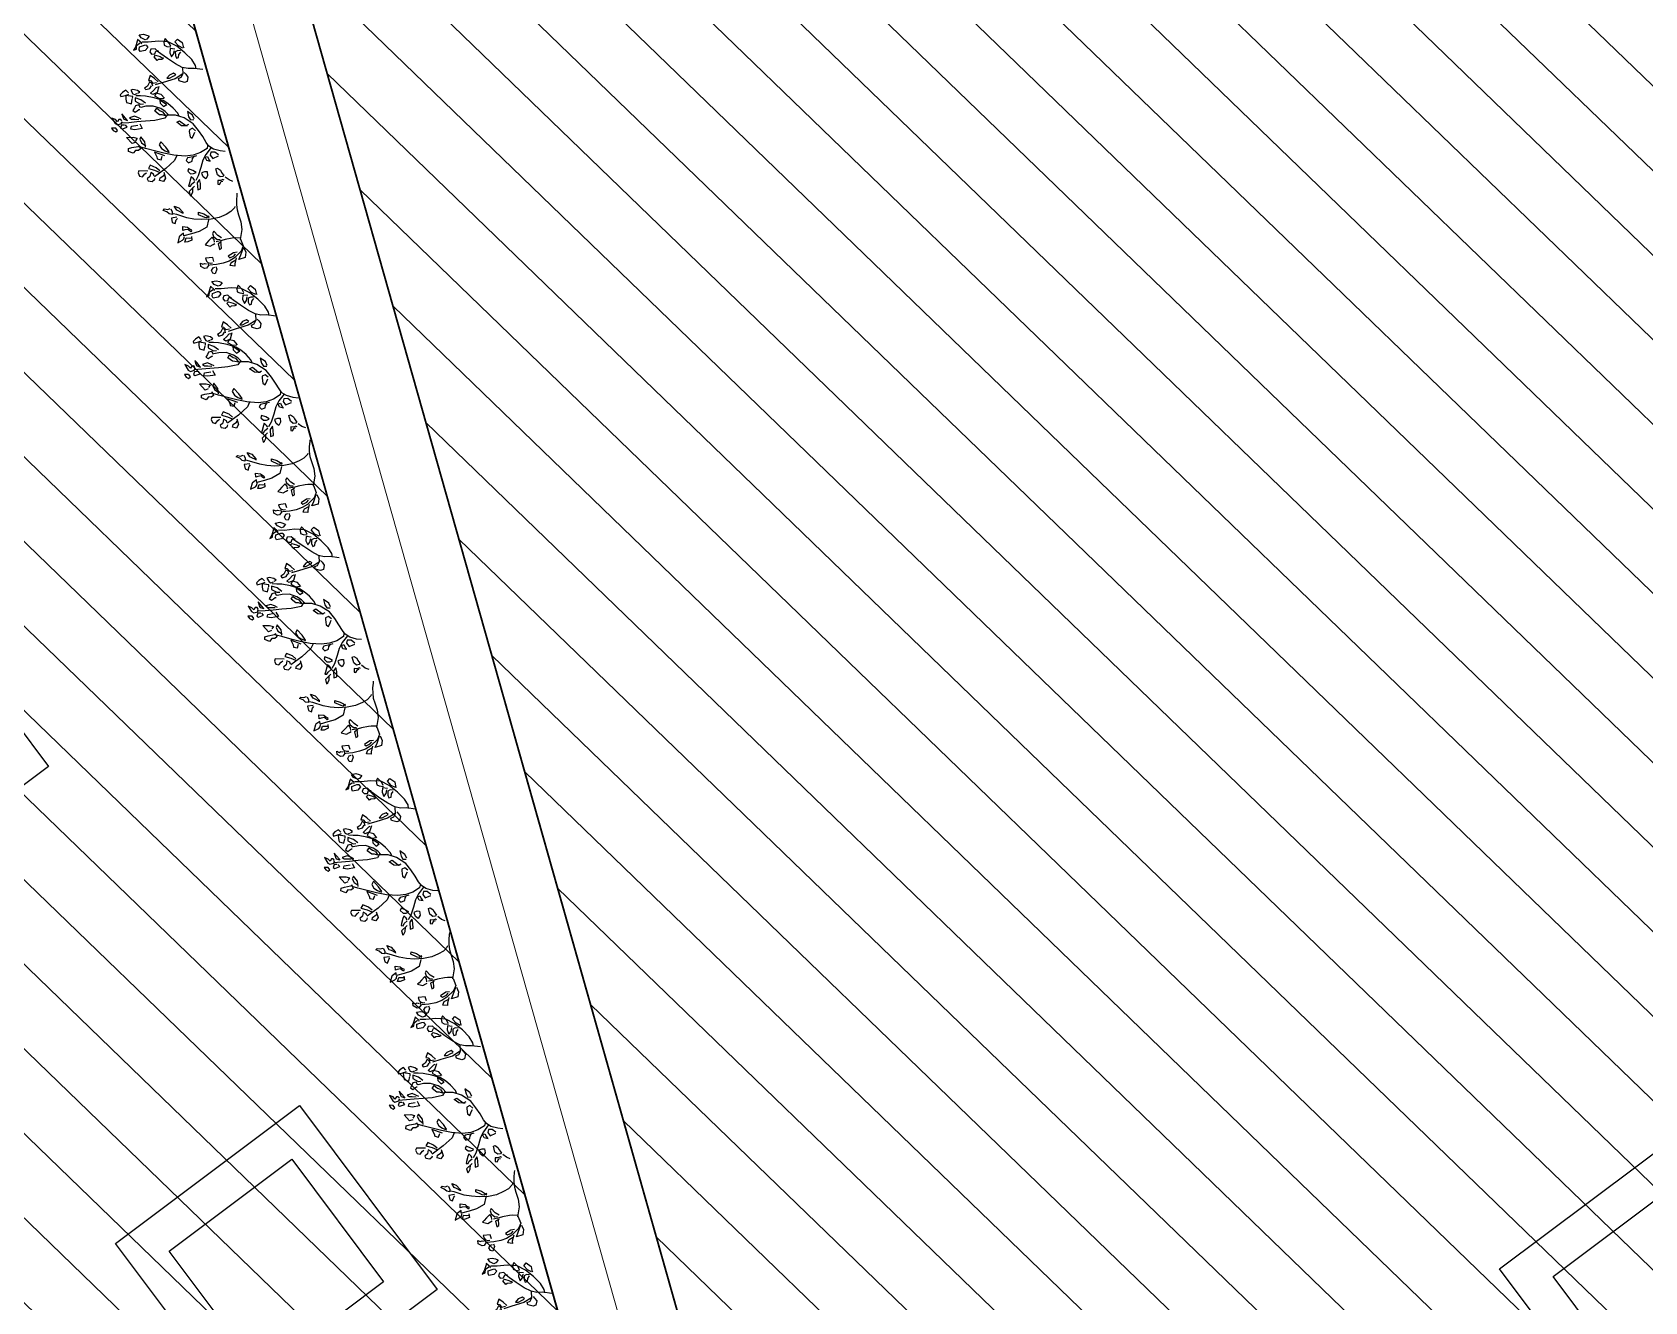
# Model space of a CAD drawing. Header units: millimetres. Extents: x 60.6 to 115.2, y 47.4 to 73.6.
# Drawn here: x 71.771 to 75.982, y 54.758 to 58.071 of the extents above; entities that cross this region are included whole.
import ezdxf

# ---------------------------------------------------------------- set-up
doc = ezdxf.new("R2010")
doc.units = ezdxf.units.MM
for name, color, linetype in [('3', 4, 'Continuous'), ('sculptures', 7, 'Continuous'), ('tree 3', 96, 'Continuous')]:
    doc.layers.add(name, color=color, linetype=linetype)
doc.layers.add('hatch 3', color=7, linetype='Continuous', true_color=0x57792a)
doc.layers.add('paving', color=251, linetype='Continuous', lineweight=30)
doc.layers.add('road', color=7, linetype='Continuous', lineweight=30)
pattern_1 = [(136, (-529.26526, -497.64566), (-0.110277016, -0.114195193), [])]

# ---------------------------------------------------------------- blocks, each defined once
blk = doc.blocks.new('6343')
at = {"color": 92, "linetype": 'Continuous'}
for p, q in [((687.8927, 609.2989), (687.8863, 609.2946)), ((687.8926, 609.2881), (687.8927, 609.2989)), ((687.9187, 609.298), (687.9044, 609.2894)), ((687.9147, 609.2886), (687.9187, 609.298)), ((687.8267, 609.2425), (687.8317, 609.2549)), ((687.8317, 609.2549), (687.839, 609.2543)), ((687.8521, 609.2451), (687.8681, 609.2595)), ((687.8681, 609.2595), (687.8684, 609.2421)), ((687.8863, 609.2946), (687.8827, 609.2881)), ((687.8827, 609.2881), (687.8864, 609.2836)), ((687.8864, 609.2836), (687.8925, 609.2879)), ((687.8925, 609.2755), (687.8903, 609.2707)), ((687.8903, 609.2707), (687.895, 609.2581)), ((687.9001, 609.2728), (687.8925, 609.2755)), ((687.895, 609.2581), (687.9007, 609.2626)), ((687.9004, 609.2654), (687.9001, 609.2728)), ((687.9044, 609.2894), (687.9011, 609.2836)), ((687.9011, 609.2836), (687.9043, 609.2731)), ((687.9043, 609.2731), (687.9098, 609.2716)), ((687.9092, 609.2834), (687.9147, 609.2886)), ((687.9149, 609.2798), (687.9092, 609.2834)), ((687.911, 609.2718), (687.9151, 609.275)), ((687.9154, 609.2669), (687.9123, 609.2576)), ((687.9133, 609.2578), (687.9238, 609.2669)), ((687.9151, 609.275), (687.9149, 609.2798)), ((687.9196, 609.269), (687.9154, 609.2669)), ((687.9297, 609.2723), (687.9196, 609.269)), ((687.9238, 609.2669), (687.9297, 609.2723)), ((687.9597, 609.2598), (687.956, 609.2472)), ((687.9684, 609.2614), (687.9597, 609.2598)), ((687.9772, 609.2619), (687.9684, 609.2614)), ((687.9746, 609.2438), (687.9772, 609.2619)), ((687.9794, 609.2764), (687.9747, 609.2745)), ((687.9747, 609.2745), (687.9778, 609.2627)), ((687.9778, 609.2627), (687.9812, 609.2537)), ((687.9854, 609.2706), (687.9794, 609.2764)), ((687.9846, 609.2551), (687.9912, 609.2614)), ((687.9912, 609.2614), (687.9854, 609.2706)), ((687.7672, 609.2259), (687.7653, 609.2179)), ((687.7653, 609.2179), (687.7729, 609.2117)), ((687.7753, 609.2297), (687.7672, 609.2259)), ((687.7809, 609.2273), (687.7753, 609.2297)), ((687.7805, 609.2038), (687.7809, 609.2273)), ((687.8343, 609.2366), (687.8267, 609.2425)), ((687.8339, 609.2289), (687.8343, 609.2366)), ((687.8382, 609.2233), (687.8339, 609.2289)), ((687.8482, 609.2274), (687.8382, 609.2233)), ((687.839, 609.2543), (687.8416, 609.2457)), ((687.8416, 609.2457), (687.8446, 609.2295)), ((687.8446, 609.2295), (687.846, 609.2268)), ((687.8538, 609.2206), (687.8463, 609.2097)), ((687.8551, 609.2371), (687.8521, 609.2451)), ((687.8633, 609.2251), (687.8538, 609.2206)), ((687.8567, 609.2119), (687.8699, 609.2224)), ((687.8658, 609.2322), (687.8591, 609.2367)), ((687.8699, 609.2224), (687.8633, 609.2251)), ((687.8684, 609.2421), (687.8658, 609.2322)), ((687.8882, 609.2379), (687.8898, 609.2484)), ((687.8914, 609.2191), (687.8882, 609.2379)), ((687.8898, 609.2484), (687.8972, 609.2467)), ((687.9034, 609.2255), (687.8914, 609.2191)), ((687.8972, 609.2467), (687.9, 609.2306)), ((687.9154, 609.2382), (687.9149, 609.2279)), ((687.9156, 609.2468), (687.9154, 609.2382)), ((687.9154, 609.2215), (687.9193, 609.229)), ((687.9191, 609.2519), (687.9156, 609.2468)), ((687.9234, 609.2389), (687.9191, 609.2519)), ((687.9193, 609.229), (687.9234, 609.2389)), ((687.9385, 609.243), (687.9344, 609.2371)), ((687.9344, 609.2371), (687.9379, 609.2323)), ((687.9379, 609.2323), (687.9411, 609.2275)), ((687.945, 609.2392), (687.9385, 609.243)), ((687.9411, 609.2275), (687.9413, 609.2251)), ((687.951, 609.2366), (687.945, 609.2392)), ((687.9455, 609.2236), (687.9531, 609.2279)), ((687.9531, 609.2279), (687.951, 609.2366)), ((687.9624, 609.2372), (687.9549, 609.2231)), ((687.9549, 609.2231), (687.9556, 609.2156)), ((687.956, 609.2472), (687.9677, 609.2447)), ((687.9573, 609.2105), (687.9661, 609.2222)), ((687.9712, 609.2371), (687.9624, 609.2372)), ((687.9661, 609.2222), (687.9712, 609.2371)), ((687.9694, 609.2442), (687.9746, 609.2438)), ((687.982, 609.2434), (687.9798, 609.2386)), ((687.9798, 609.2386), (687.9826, 609.232)), ((687.9917, 609.249), (687.982, 609.2434)), ((687.9836, 609.2299), (687.9864, 609.2248)), ((687.9864, 609.2248), (687.9908, 609.2314)), ((687.9908, 609.2314), (687.9936, 609.2432)), ((687.9936, 609.2432), (687.9917, 609.249)), ((687.9971, 609.2127), (687.993, 609.2095)), ((688.0023, 609.2048), (687.9971, 609.2127)), ((688.0921, 609.2244), (688.0971, 609.2265)), ((688.0947, 609.2111), (688.0921, 609.2244)), ((688.0956, 609.2418), (688.0989, 609.2342)), ((688.104, 609.2364), (688.0956, 609.2418)), ((688.0971, 609.2265), (688.1044, 609.2262)), ((688.0989, 609.2342), (688.1083, 609.2335)), ((688.1197, 609.2319), (688.104, 609.2364)), ((688.1044, 609.2262), (688.1091, 609.213)), ((688.1083, 609.2335), (688.1146, 609.2244)), ((688.1091, 609.213), (688.1094, 609.2076)), ((688.1122, 609.221), (688.1142, 609.2203)), ((688.1142, 609.2203), (688.1236, 609.2311)), ((688.1236, 609.2311), (688.1197, 609.2319)), ((688.123, 609.2113), (688.1279, 609.2218)), ((688.1279, 609.2218), (688.1357, 609.2272)), ((688.1376, 609.2158), (688.1354, 609.2073)), ((688.1357, 609.2272), (688.1376, 609.2158)), ((687.7545, 609.203), (687.7528, 609.1928)), ((687.7528, 609.1928), (687.7582, 609.1867)), ((687.7532, 609.1633), (687.7557, 609.1734)), ((687.7598, 609.2059), (687.7545, 609.203)), ((687.7557, 609.1734), (687.7623, 609.1723)), ((687.7582, 609.1867), (687.7612, 609.1855)), ((687.7659, 609.1986), (687.7598, 609.2059)), ((687.7623, 609.1723), (687.7688, 609.1628)), ((687.7763, 609.1968), (687.7659, 609.1986)), ((687.767, 609.1874), (687.7721, 609.1892)), ((687.7721, 609.1892), (687.7763, 609.1968)), ((687.7729, 609.2117), (687.7761, 609.2077)), ((687.7826, 609.1866), (687.7774, 609.1743)), ((687.7813, 609.1733), (687.7891, 609.1826)), ((687.7869, 609.2025), (687.7826, 609.1866)), ((687.7954, 609.1977), (687.7869, 609.2025)), ((687.7891, 609.1826), (687.7954, 609.1977)), ((687.8119, 609.1795), (687.81, 609.1696)), ((687.8179, 609.1809), (687.8119, 609.1795)), ((687.8297, 609.1869), (687.8179, 609.1809)), ((687.8199, 609.1597), (687.8297, 609.1869)), ((687.8487, 609.1743), (687.8388, 609.1687)), ((687.8428, 609.2099), (687.8567, 609.2119)), ((687.8566, 609.17), (687.8487, 609.1743)), ((687.9271, 609.1671), (687.9273, 609.1739)), ((687.9273, 609.1739), (687.9365, 609.186)), ((687.9376, 609.1722), (687.9352, 609.1652)), ((687.9365, 609.186), (687.9441, 609.1811)), ((687.9441, 609.1811), (687.9376, 609.1722)), ((687.9575, 609.1718), (687.9487, 609.1629)), ((687.9541, 609.1557), (687.9657, 609.1727)), ((687.9657, 609.1727), (687.9575, 609.1718)), ((687.9764, 609.1867), (687.9695, 609.174)), ((687.9695, 609.174), (687.9707, 609.1628)), ((687.9837, 609.1825), (687.9764, 609.1867)), ((687.9802, 609.1912), (687.9839, 609.1969)), ((687.9854, 609.18), (687.9802, 609.1912)), ((687.9804, 609.169), (687.9837, 609.1825)), ((687.9839, 609.1969), (687.9909, 609.1897)), ((688.0014, 609.1754), (687.9854, 609.18)), ((687.9909, 609.1897), (687.9988, 609.1822)), ((687.993, 609.2095), (687.996, 609.1986)), ((687.996, 609.1986), (688.003, 609.1944)), ((687.9988, 609.1822), (688.0002, 609.1781)), ((688.0018, 609.1915), (688.0101, 609.1939)), ((688.0126, 609.1995), (688.0023, 609.2048)), ((688.0168, 609.1969), (688.0099, 609.1911)), ((688.0099, 609.1911), (688.0117, 609.1813)), ((688.0101, 609.1939), (688.0126, 609.1995)), ((688.0135, 609.1773), (688.0222, 609.1868)), ((688.0171, 609.2026), (688.0168, 609.1969)), ((688.03, 609.1982), (688.0171, 609.2026)), ((688.0222, 609.1868), (688.03, 609.1982)), ((688.0688, 609.1799), (688.0784, 609.1881)), ((688.0711, 609.1771), (688.0688, 609.1799)), ((688.0719, 609.1674), (688.0711, 609.1771)), ((688.0791, 609.1721), (688.0762, 609.167)), ((688.0784, 609.1881), (688.0824, 609.1838)), ((688.0824, 609.1838), (688.0791, 609.1721)), ((688.0911, 609.199), (688.0855, 609.1946)), ((688.0855, 609.1946), (688.086, 609.1859)), ((688.086, 609.1859), (688.0936, 609.1829)), ((688.0984, 609.1964), (688.0911, 609.199)), ((688.0923, 609.1774), (688.0996, 609.1855)), ((688.0936, 609.1829), (688.094, 609.1758)), ((688.1031, 609.2039), (688.0947, 609.2111)), ((688.0996, 609.1855), (688.0984, 609.1964)), ((688.1081, 609.208), (688.1031, 609.2039)), ((688.1249, 609.2067), (688.123, 609.2113)), ((688.1324, 609.2005), (688.1249, 609.2067)), ((688.1354, 609.2073), (688.1329, 609.2014)), ((687.6464, 609.1404), (687.6432, 609.1331)), ((687.6432, 609.1331), (687.6527, 609.1299)), ((687.6576, 609.1428), (687.6464, 609.1404)), ((687.6527, 609.1299), (687.6567, 609.1268)), ((687.6597, 609.1281), (687.6576, 609.1428)), ((687.6671, 609.141), (687.6685, 609.1483)), ((687.6743, 609.1405), (687.6671, 609.141)), ((687.6685, 609.1483), (687.6743, 609.1547)), ((687.6743, 609.1547), (687.6778, 609.1641)), ((687.682, 609.1442), (687.6743, 609.1405)), ((687.6758, 609.123), (687.6782, 609.1287)), ((687.6778, 609.1641), (687.6814, 609.1605)), ((687.6782, 609.1287), (687.689, 609.1353)), ((687.6814, 609.1605), (687.6801, 609.1524)), ((687.6801, 609.1524), (687.6825, 609.1456)), ((687.689, 609.1353), (687.6847, 609.1234)), ((687.7621, 609.1579), (687.7532, 609.1633)), ((687.7772, 609.1626), (687.7621, 609.1579)), ((687.7688, 609.1628), (687.7711, 609.1615)), ((687.81, 609.1696), (687.8196, 609.1665)), ((687.833, 609.1593), (687.8287, 609.1487)), ((687.8301, 609.1485), (687.8426, 609.1568)), ((687.8388, 609.1687), (687.833, 609.1593)), ((687.8426, 609.1568), (687.8566, 609.17)), ((687.8988, 609.1166), (687.9077, 609.1288)), ((687.9077, 609.1288), (687.9117, 609.1215)), ((687.9248, 609.1583), (687.9271, 609.1671)), ((687.9344, 609.165), (687.9248, 609.1583)), ((687.9487, 609.1629), (687.9544, 609.1548)), ((687.9704, 609.1607), (687.9804, 609.169)), ((688.0225, 609.1549), (688.0226, 609.1475)), ((688.0309, 609.1476), (688.0225, 609.1549)), ((688.0226, 609.1475), (688.0278, 609.1378)), ((688.0278, 609.1378), (688.0306, 609.1319)), ((688.0356, 609.1368), (688.0309, 609.1476)), ((688.0314, 609.1312), (688.0356, 609.1368)), ((688.0741, 609.164), (688.0719, 609.1674)), ((688.0778, 609.1658), (688.0741, 609.164)), ((688.0818, 609.1323), (688.0748, 609.1295)), ((688.0748, 609.1295), (688.0767, 609.1239)), ((688.0893, 609.1471), (688.0784, 609.1426)), ((688.0784, 609.1426), (688.0858, 609.1368)), ((688.0917, 609.1327), (688.0818, 609.1323)), ((688.0858, 609.1368), (688.0954, 609.1349)), ((688.1003, 609.1463), (688.0893, 609.1471)), ((688.0951, 609.1261), (688.0917, 609.1327)), ((688.0987, 609.1337), (688.1003, 609.1463)), ((688.1057, 609.1549), (688.1045, 609.1441)), ((688.1086, 609.1612), (688.1057, 609.1549)), ((688.1064, 609.1442), (688.1144, 609.1481)), ((688.107, 609.1238), (688.1177, 609.1333)), ((688.1177, 609.1626), (688.1086, 609.1612)), ((688.1144, 609.1481), (688.1259, 609.1592)), ((688.1259, 609.1592), (688.1177, 609.1626)), ((688.1177, 609.1333), (688.1249, 609.1268)), ((687.5934, 609.1263), (687.5997, 609.1138)), ((687.6089, 609.1223), (687.5934, 609.1263)), ((687.595, 609.1073), (687.6058, 609.1041)), ((687.5954, 609.1), (687.595, 609.1073)), ((687.5999, 609.089), (687.5954, 609.1)), ((687.5997, 609.1138), (687.6038, 609.1098)), ((687.6094, 609.0902), (687.5999, 609.089)), ((687.6038, 609.1098), (687.6098, 609.1088)), ((687.6058, 609.1041), (687.6052, 609.0956)), ((687.6052, 609.0956), (687.6057, 609.089)), ((687.6103, 609.121), (687.6089, 609.1223)), ((687.618, 609.1107), (687.6103, 609.121)), ((687.6113, 609.1103), (687.618, 609.1107)), ((687.622, 609.0915), (687.6268, 609.0977)), ((687.6252, 609.0894), (687.622, 609.0915)), ((687.6248, 609.1128), (687.6354, 609.1132)), ((687.6266, 609.1079), (687.6248, 609.1128)), ((687.628, 609.099), (687.6266, 609.1079)), ((687.6268, 609.0977), (687.628, 609.099)), ((687.6298, 609.0957), (687.6271, 609.0901)), ((687.6338, 609.1005), (687.6298, 609.0957)), ((687.6354, 609.1132), (687.6338, 609.1005)), ((687.6729, 609.113), (687.6694, 609.1126)), ((687.6708, 609.1134), (687.6758, 609.123)), ((687.6847, 609.1234), (687.6729, 609.113)), ((687.727, 609.0965), (687.7161, 609.0933)), ((687.7161, 609.0933), (687.7187, 609.0904)), ((687.7187, 609.0904), (687.726, 609.0869)), ((687.726, 609.0869), (687.7373, 609.0866)), ((687.7409, 609.0823), (687.727, 609.0965)), ((687.7411, 609.0978), (687.7408, 609.0927)), ((687.7408, 609.0927), (687.7468, 609.0896)), ((687.7463, 609.0963), (687.7411, 609.0978)), ((687.7594, 609.0929), (687.7463, 609.0963)), ((687.7468, 609.0896), (687.7532, 609.0816)), ((687.7657, 609.0909), (687.7594, 609.0929)), ((687.7601, 609.0847), (687.7657, 609.0909)), ((687.7801, 609.1), (687.7735, 609.0924)), ((687.7735, 609.0924), (687.7736, 609.0849)), ((687.777, 609.0778), (687.7821, 609.087)), ((687.7863, 609.0977), (687.7801, 609.1)), ((687.7821, 609.087), (687.7863, 609.0977)), ((687.8083, 609.1043), (687.8022, 609.0982)), ((687.8022, 609.0982), (687.8063, 609.0884)), ((687.8063, 609.0884), (687.8132, 609.0874)), ((687.8145, 609.1003), (687.8083, 609.1043)), ((687.8132, 609.0874), (687.8174, 609.0844)), ((687.8178, 609.086), (687.8145, 609.1003)), ((687.8701, 609.094), (687.866, 609.0881)), ((687.866, 609.0881), (687.8754, 609.0843)), ((687.8837, 609.096), (687.8701, 609.094)), ((687.8883, 609.0958), (687.8837, 609.096)), ((687.8857, 609.0801), (687.8921, 609.088)), ((687.8921, 609.088), (687.8883, 609.0958)), ((687.8981, 609.1051), (687.8988, 609.1166)), ((687.9016, 609.0982), (687.8981, 609.1051)), ((687.9117, 609.1215), (687.8993, 609.1053)), ((687.8993, 609.1053), (687.8994, 609.1005)), ((687.9223, 609.0979), (687.9144, 609.0929)), ((687.9144, 609.0929), (687.9147, 609.0844)), ((687.9168, 609.0829), (687.9264, 609.0876)), ((687.9359, 609.101), (687.9223, 609.0979)), ((687.9264, 609.0876), (687.9359, 609.101)), ((688.0118, 609.1089), (688.0155, 609.1227)), ((688.0143, 609.1016), (688.0118, 609.1089)), ((688.0258, 609.0994), (688.0143, 609.1016)), ((688.0155, 609.1227), (688.0218, 609.1242)), ((688.0218, 609.1242), (688.0252, 609.1168)), ((688.0252, 609.1168), (688.0335, 609.1124)), ((688.0332, 609.1049), (688.0258, 609.0994)), ((688.0376, 609.109), (688.0332, 609.1049)), ((688.0767, 609.1239), (688.0846, 609.1229)), ((688.0846, 609.1229), (688.0909, 609.1182)), ((688.0943, 609.1186), (688.0951, 609.1261)), ((688.1014, 609.1128), (688.107, 609.1238)), ((688.1054, 609.1121), (688.1018, 609.1105)), ((688.116, 609.1142), (688.1054, 609.1121)), ((688.1249, 609.1268), (688.116, 609.1142)), ((687.5259, 609.0559), (687.5314, 609.0661)), ((687.527, 609.0508), (687.5259, 609.0559)), ((687.5337, 609.0459), (687.527, 609.0508)), ((687.5314, 609.0661), (687.5398, 609.0667)), ((687.5407, 609.0479), (687.5337, 609.0459)), ((687.5398, 609.0667), (687.5371, 609.0609)), ((687.5371, 609.0609), (687.5391, 609.0559)), ((687.5391, 609.0559), (687.5381, 609.0506)), ((687.542, 609.0473), (687.5398, 609.0412)), ((687.5456, 609.0507), (687.542, 609.0473)), ((687.553, 609.0533), (687.5456, 609.0507)), ((687.5551, 609.0349), (687.553, 609.0533)), ((687.5878, 609.0549), (687.5844, 609.0411)), ((687.592, 609.0508), (687.5878, 609.0549)), ((687.5987, 609.0448), (687.592, 609.0508)), ((687.6079, 609.0361), (687.5987, 609.0448)), ((687.6581, 609.0507), (687.6591, 609.0555)), ((687.6623, 609.0439), (687.6581, 609.0507)), ((687.6634, 609.0494), (687.659, 609.044)), ((687.6591, 609.0555), (687.6665, 609.072)), ((687.6685, 609.0577), (687.6634, 609.0494)), ((687.6665, 609.072), (687.6727, 609.0719)), ((687.6727, 609.0719), (687.6685, 609.0577)), ((687.7497, 609.075), (687.7314, 609.074)), ((687.7314, 609.074), (687.7341, 609.0665)), ((687.7341, 609.0665), (687.7477, 609.067)), ((687.7477, 609.067), (687.7582, 609.0691)), ((687.7581, 609.0696), (687.7497, 609.075)), ((687.7557, 609.0817), (687.7601, 609.0847)), ((687.7599, 609.0528), (687.7652, 609.0598)), ((687.7683, 609.0483), (687.7599, 609.0528)), ((687.7652, 609.0598), (687.7743, 609.0632)), ((687.7791, 609.0494), (687.7683, 609.0483)), ((687.7736, 609.0849), (687.7763, 609.0781)), ((687.7765, 609.0633), (687.7793, 609.0555)), ((687.7793, 609.0555), (687.7791, 609.0494)), ((687.8054, 609.0405), (687.8076, 609.0505)), ((687.8105, 609.0446), (687.807, 609.0416)), ((687.8076, 609.0505), (687.8164, 609.0547)), ((687.8184, 609.0485), (687.8105, 609.0446)), ((687.8164, 609.0547), (687.8184, 609.0485)), ((687.8202, 609.0773), (687.8178, 609.086)), ((687.8754, 609.0843), (687.8818, 609.0813)), ((687.5124, 609.028), (687.5135, 609.0344)), ((687.5243, 609.0238), (687.5124, 609.028)), ((687.5135, 609.0344), (687.5209, 609.038)), ((687.5209, 609.038), (687.5281, 609.034)), ((687.5314, 609.0264), (687.5243, 609.0238)), ((687.5281, 609.034), (687.5299, 609.0289)), ((687.5398, 609.0412), (687.5405, 609.0355)), ((687.5446, 609.0318), (687.5551, 609.0349)), ((687.5904, 609.0206), (687.5758, 609.0173)), ((687.5758, 609.0173), (687.5787, 609.0121)), ((687.5787, 609.0121), (687.5964, 609.0133)), ((687.5844, 609.0411), (687.5888, 609.0336)), ((687.5888, 609.0336), (687.5912, 609.0294)), ((687.5959, 609.0117), (687.5904, 609.0206)), ((687.5945, 609.0304), (687.6017, 609.0313)), ((687.6017, 609.0313), (687.6079, 609.0361)), ((687.6098, 609.0325), (687.6021, 609.0229)), ((687.6021, 609.0229), (687.6024, 609.0154)), ((687.6057, 609.0118), (687.6121, 609.0217)), ((687.6174, 609.0353), (687.6098, 609.0325)), ((687.6121, 609.0217), (687.6232, 609.032)), ((687.6232, 609.032), (687.6174, 609.0353)), ((687.7465, 609.0216), (687.7455, 609.0167)), ((687.7455, 609.0167), (687.7529, 609.0126)), ((687.7559, 609.0216), (687.7465, 609.0216)), ((687.7529, 609.0126), (687.7541, 609.008)), ((687.7554, 609.0138), (687.7559, 609.0216)), ((687.758, 609.0082), (687.7554, 609.0138)), ((687.7564, 609.0049), (687.758, 609.0082)), ((687.765, 609.015), (687.7708, 609.0226)), ((687.766, 609.0079), (687.765, 609.015)), ((687.7705, 609.0057), (687.766, 609.0079)), ((687.7769, 609.0116), (687.7696, 609.0065)), ((687.7708, 609.0226), (687.7858, 609.0265)), ((687.7827, 609.0146), (687.7769, 609.0116)), ((687.7875, 609.022), (687.7827, 609.0146)), ((687.7858, 609.0265), (687.7875, 609.022)), ((687.822, 609.0413), (687.8134, 609.0348)), ((687.8134, 609.0348), (687.8198, 609.0198)), ((687.8298, 609.0393), (687.822, 609.0413)), ((687.8224, 609.0199), (687.83, 609.0293)), ((687.83, 609.0293), (687.8298, 609.0393)), ((687.5323, 608.9767), (687.5335, 608.9889)), ((687.5383, 608.977), (687.5323, 608.9767)), ((687.5335, 608.9889), (687.5388, 608.9872)), ((687.5537, 608.9734), (687.5383, 608.977)), ((687.5388, 608.9872), (687.5426, 608.9852)), ((687.5426, 608.9852), (687.5485, 608.9745)), ((687.5497, 608.9665), (687.5615, 608.9614)), ((687.5549, 608.95), (687.5497, 608.9665)), ((687.5578, 608.9945), (687.5543, 608.99)), ((687.5543, 608.99), (687.5594, 608.9791)), ((687.5673, 608.9808), (687.5578, 608.9945)), ((687.5594, 608.9791), (687.5645, 608.9749)), ((687.585, 608.9549), (687.5709, 608.9607)), ((687.6879, 608.9768), (687.6843, 608.978)), ((687.5683, 608.948), (687.5549, 608.95)), ((687.58, 608.9533), (687.5683, 608.948))]:
    blk.add_line(p, q, dxfattribs=at)
at = {"color": 33, "linetype": 'Continuous'}
for p, q in [((687.9066, 609.2534), (687.9053, 609.2744)), ((687.8391, 609.2106), (687.8433, 609.2252)), ((687.9085, 609.2329), (687.9066, 609.2534)), ((687.9106, 609.2102), (687.9085, 609.2329)), ((687.9758, 609.21), (687.9764, 609.2232)), ((687.9764, 609.2232), (687.9767, 609.2353)), ((688.1164, 609.2032), (688.1166, 609.2189)), ((687.8267, 609.1623), (687.832, 609.1831)), ((687.832, 609.1831), (687.8391, 609.2106)), ((687.9126, 609.1859), (687.9106, 609.2102)), ((687.9182, 609.1594), (687.9126, 609.1859)), ((687.9646, 609.1645), (687.9716, 609.1875)), ((687.9716, 609.1875), (687.9758, 609.21)), ((688.0859, 609.1702), (688.093, 609.1796)), ((688.1193, 609.1767), (688.1164, 609.2032)), ((688.1177, 609.151), (688.1193, 609.1767)), ((687.6586, 609.1025), (687.6669, 609.1289)), ((687.6669, 609.1289), (687.6689, 609.1384)), ((687.8193, 609.1067), (687.8215, 609.1362)), ((687.8215, 609.1362), (687.8267, 609.1623)), ((687.9271, 609.1538), (687.9182, 609.1594)), ((687.9312, 609.1258), (687.9449, 609.1381)), ((687.9449, 609.1381), (687.9563, 609.1518)), ((687.9563, 609.1518), (687.9646, 609.1645)), ((688.051, 609.1142), (688.0603, 609.1321)), ((688.0603, 609.1321), (688.074, 609.153)), ((688.074, 609.153), (688.0859, 609.1702)), ((688.0893, 609.1075), (688.1063, 609.1285)), ((688.1063, 609.1285), (688.1177, 609.151)), ((687.6552, 609.0839), (687.6586, 609.1025)), ((687.8219, 609.0854), (687.8193, 609.1067)), ((687.9231, 609.1221), (687.9312, 609.1258)), ((688.0476, 609.0993), (688.051, 609.1142)), ((688.0483, 609.0836), (688.0476, 609.0993)), ((688.0559, 609.0797), (688.0712, 609.0893)), ((688.0712, 609.0893), (688.0893, 609.1075)), ((687.6535, 609.0632), (687.6552, 609.0839)), ((687.6551, 609.0392), (687.6535, 609.0632)), ((687.7682, 609.0726), (687.756, 609.0792)), ((687.7896, 609.0657), (687.7682, 609.0726)), ((687.8084, 609.0604), (687.7896, 609.0657)), ((687.8238, 609.0525), (687.8084, 609.0604)), ((687.8284, 609.0667), (687.8219, 609.0854)), ((687.8415, 609.0389), (687.8238, 609.0525)), ((687.8396, 609.0493), (687.8284, 609.0667)), ((687.847, 609.048), (687.8396, 609.0493)), ((688.045, 609.0602), (688.0483, 609.0836)), ((688.0468, 609.0781), (688.0559, 609.0797)), ((687.5363, 609.0252), (687.5345, 609.0434)), ((687.5399, 609.0073), (687.5363, 609.0252)), ((687.5455, 608.9918), (687.5399, 609.0073)), ((687.6594, 609.0179), (687.6551, 609.0392)), ((687.6674, 608.9999), (687.6594, 609.0179)), ((687.7572, 608.9922), (687.7644, 609.0022)), ((687.5539, 608.9781), (687.5455, 608.9918)), ((687.5709, 608.9607), (687.5539, 608.9781)), ((687.5615, 608.9614), (687.5806, 608.9548)), ((687.5683, 608.971), (687.5673, 608.9808)), ((687.603, 608.9622), (687.585, 608.9549)), ((687.6746, 608.9874), (687.6674, 608.9999)), ((687.6843, 608.978), (687.6746, 608.9874)), ((687.7534, 608.9825), (687.7572, 608.9922))]:
    blk.add_line(p, q, dxfattribs=at)
for points in [[(687.9259, 609.1496), (687.9354, 609.1586), (687.9434, 609.1706), (687.95, 609.1904), (687.9494, 609.2091), (687.9464, 609.2228)], [(687.8206, 609.1288), (687.8082, 609.1345), (687.7866, 609.1576), (687.7655, 609.1866)], [(688.0501, 609.1137), (688.0339, 609.1131), (688.0213, 609.1329), (688.0119, 609.1641), (688.0054, 609.1853)], [(687.8314, 609.0022), (687.8328, 609.0151), (687.8378, 609.033), (687.8453, 609.0448), (687.8551, 609.0519), (687.8702, 609.061), (687.8863, 609.0722), (687.9035, 609.0854), (687.9189, 609.1097), (687.9259, 609.1319), (687.9259, 609.1549)], [(687.653, 609.0461), (687.6342, 609.0504), (687.6222, 609.0706), (687.6164, 609.0898), (687.6111, 609.1101)], [(687.6054, 608.9619), (687.6059, 608.9765), (687.6049, 608.9841), (687.6013, 609.0025), (687.5989, 609.0112), (687.5958, 609.0261)], [(687.7227, 608.9714), (687.7176, 608.9721), (687.7051, 608.9731), (687.6919, 608.973), (687.6788, 608.9713), (687.6661, 608.9676), (687.6477, 608.9615), (687.6279, 608.9588), (687.602, 608.9631)]]:
    blk.add_lwpolyline(points, dxfattribs=at)
blk = doc.blocks.new('3434')
at = {"layer": 'sculptures', "color": 1}
blk.add_lwpolyline([(690.267, 609.9988), (689.7867, 609.6391), (689.427, 610.1193), (689.9073, 610.479)], close=True, dxfattribs=at)
at = {"layer": 'sculptures'}
blk.add_lwpolyline([(690.127, 610.0189), (689.8068, 609.7791), (689.567, 610.0992), (689.8872, 610.339)], close=True, dxfattribs=at)

msp = doc.modelspace()

# ---------------------------------------------------------------- hatches: boundary and pattern name
at = {"layer": 'hatch 3', "linetype": 'Continuous'}
h = msp.add_hatch(dxfattribs=at)
h.set_pattern_fill('ANSI31', color=256, scale=0.05, angle=91, style=0)
h.set_pattern_definition(pattern_1)
h.paths.add_polyline_path([(81.7841, 50.394), (78.4717, 50.2867), (77.2001, 50.2455), (75.7991, 50.2001), (75.5229, 50.1912), (74.7533, 51.2089), (74.2733, 51.8436), (74.0548, 52.6154), (73.4771, 54.6562), (73.081, 56.0558), (72.7361, 57.2741), (72.4972, 58.1181), (72.2881, 58.8567), (74.3477, 60.389), (77.3323, 56.3775), (79.0037, 54.1311)])
h = msp.add_hatch(dxfattribs=at)
h.set_pattern_fill('ANSI31', color=256, scale=0.05, angle=91, style=0)
h.set_pattern_definition(pattern_1)
h.paths.add_polyline_path([(73.8252, 52.3253), (73.6419, 52.189), (69.3694, 57.9315), (71.7391, 59.6946), (73.4239, 53.7427), (73.7266, 52.6734)])

# ---------------------------------------------------------------- linework, layer by layer
at = {"layer": '3', "color": 251, "linetype": 'Continuous', "lineweight": 18}
msp.add_lwpolyline([(81.8931, 50.2475), (75.4501, 50.0387), (74.1367, 51.7756), (71.8387, 59.8934)], dxfattribs=at)
at = {"layer": 'hatch 3', "linetype": 'Continuous'}
for points in [[(81.7841, 50.394), (78.4717, 50.2867), (77.2001, 50.2455), (75.7991, 50.2001), (75.5229, 50.1912), (74.7533, 51.2089), (74.2733, 51.8436), (74.0548, 52.6154), (73.4771, 54.6562), (73.081, 56.0558), (72.7361, 57.2741), (72.4972, 58.1181), (72.2881, 58.8567), (74.3477, 60.389), (77.3323, 56.3775), (79.0037, 54.1311), (81.7841, 50.394)], [(73.8252, 52.3253), (73.6419, 52.189), (69.3694, 57.9315), (71.7391, 59.6946), (73.4239, 53.7427), (73.7266, 52.6734), (73.8252, 52.3253)]]:
    msp.add_lwpolyline(points, close=True, dxfattribs=at)
at = {"layer": 'paving', "color": 139}
msp.add_line((73.9877, 51.751), (71.7391, 59.6946), dxfattribs=at)
for points in [[(81.7841, 50.394), (75.5229, 50.1912), (74.2733, 51.8436), (71.9967, 59.8862)], [(81.6027, 50.088), (75.3773, 49.8863), (74, 51.7076), (71.7391, 59.6946)]]:
    msp.add_lwpolyline(points, dxfattribs=at)
at = {"layer": 'sculptures', "color": 1}
msp.add_lwpolyline([(71.4541, 56.6351), (71.8137, 56.1549), (71.3335, 55.7952), (70.9738, 56.2755)], close=True, dxfattribs=at)

# ---------------------------------------------------------------- block references
at = {"layer": 'road', "color": 139, "rotation": 90}
for p in [(682.4676, -634.9974), (686.0812, -635.0639)]:
    msp.add_blockref('3434', p, dxfattribs=at)
at = {"layer": 'tree 3', "rotation": 90}
for p in [(681.2769, -630.0716), (681.4674, -630.7151), (681.6328, -631.3455), (681.8318, -632.0016), (682.0015, -632.6223), (682.1877, -633.2659)]:
    msp.add_blockref('6343', p, dxfattribs=at)

doc.saveas('drawing.dxf')
